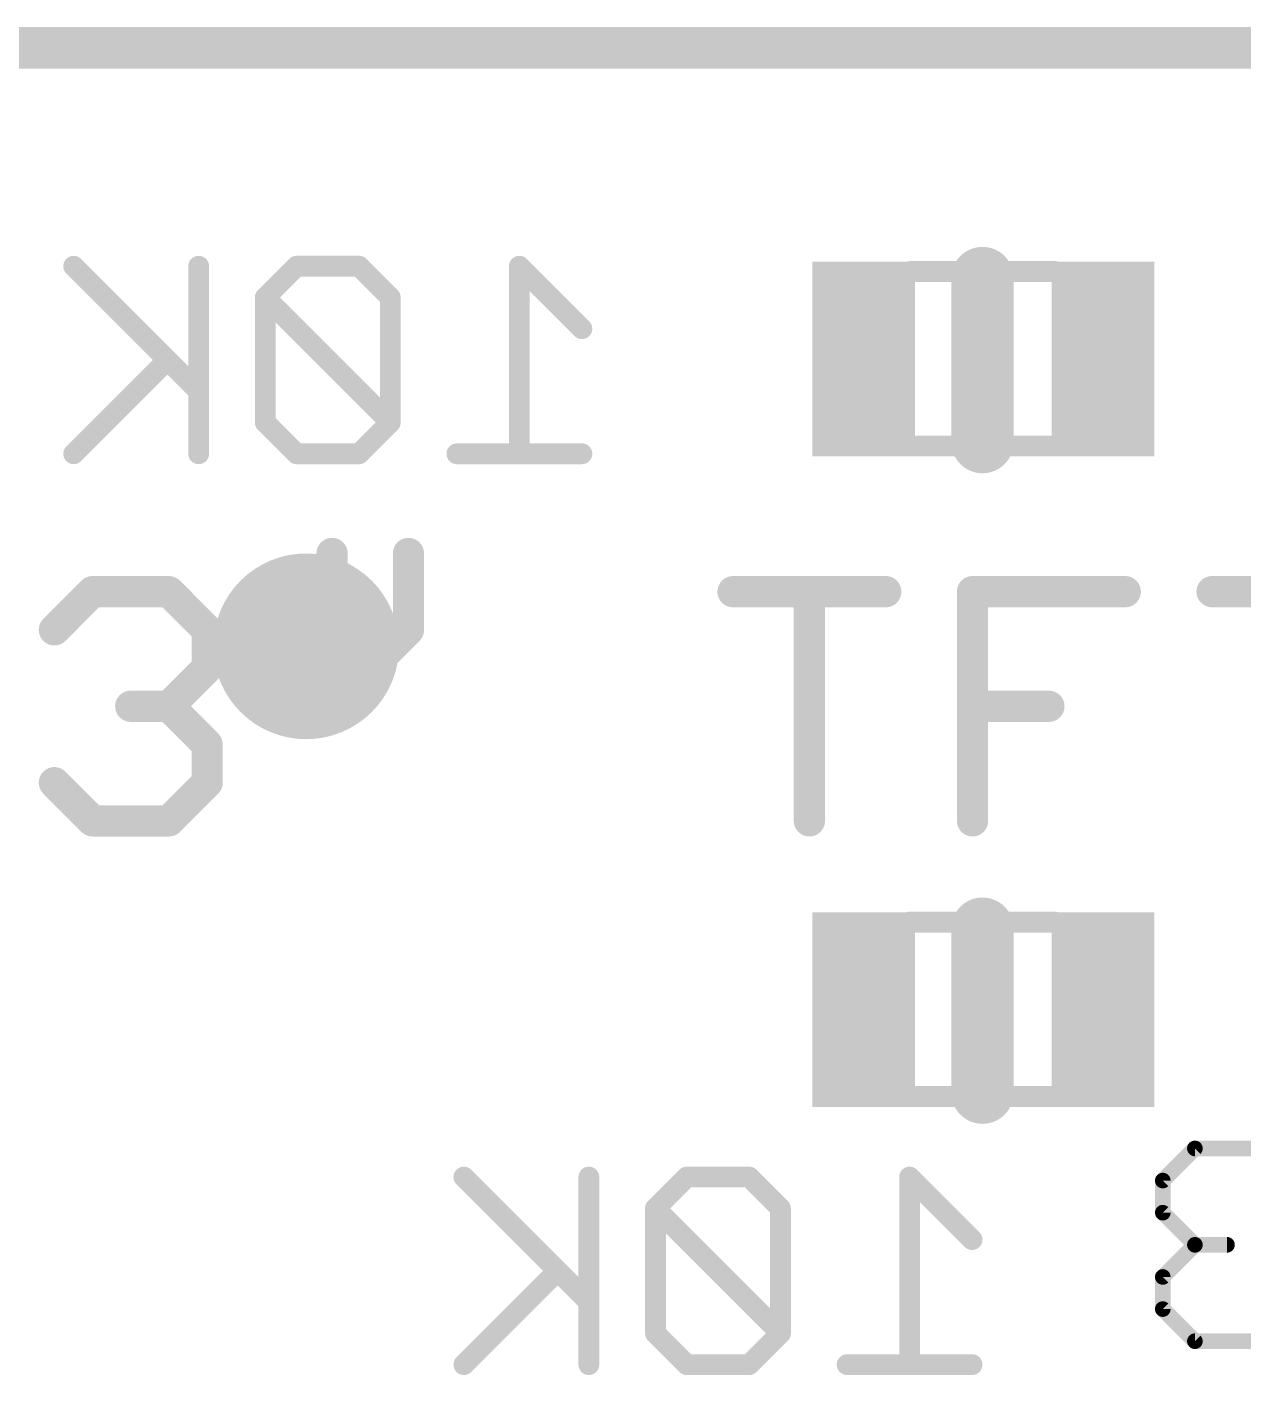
# Model space of a CAD drawing. Extents: x -13.8 to 41.3, y -8.1 to 33.8.
# Drawn here: x 7.91 to 13.85, y 13.83 to 20.41 of the extents above; entities that cross this region are included whole.
import ezdxf

# ---------------------------------------------------------------- set-up
doc = ezdxf.new("R2010")
doc.units = 0
for name, color, linetype in [('18', 110, 'CONTINUOUS'), ('21', 40, 'CONTINUOUS'), ('22', 6, 'CONTINUOUS'), ('28', 253, 'CONTINUOUS'), ('52', 253, 'CONTINUOUS')]:
    doc.layers.add(name, color=color, linetype=linetype)

# ---------------------------------------------------------------- blocks, each defined once
blk = doc.blocks.new('RECT')
blk.add_solid([(-0.5, -0.5), (0.5, -0.5), (-0.5, 0.5), (0.5, 0.5)])
blk = doc.blocks.new('ROUNDV')
at = {"const_width": 0.5}
blk.add_lwpolyline([(0, -0.25, 1), (0, 0.25, 1), (0, -0.25)], format="xyb", dxfattribs=at)

msp = doc.modelspace()

# ---------------------------------------------------------------- linework, layer by layer
at = {"layer": '21', "const_width": 0.1524}
for points in [[(9.4016, 17.8382), (9.4016, 17.4653)], [(9.7745, 17.8382), (9.7745, 17.4653)], [(8.0458, 17.4653), (8.2322, 17.6518)], [(8.2322, 17.6518), (8.6051, 17.6518)], [(8.6051, 17.6518), (8.7915, 17.4653)], [(11.3591, 17.6518), (12.1048, 17.6518)], [(11.7319, 16.5332), (11.7319, 17.6518)], [(12.5285, 16.5332), (12.5285, 17.6518)], [(12.5285, 17.6518), (13.2742, 17.6518)], [(13.6979, 17.6518), (14.4436, 17.6518)], [(8.7915, 17.4653), (8.7915, 17.2789)], [(9.4016, 17.4653), (9.2152, 17.2789)], [(9.7745, 17.4653), (9.588, 17.2789)], [(8.7915, 17.2789), (8.6051, 17.0925)], [(8.6051, 17.0925), (8.4186, 17.0925)], [(8.6051, 17.0925), (8.7915, 16.9061)], [(12.5285, 17.0925), (12.9013, 17.0925)], [(8.7915, 16.9061), (8.7915, 16.7196)], [(8.2322, 16.5332), (8.0458, 16.7196)], [(8.7915, 16.7196), (8.6051, 16.5332)], [(8.6051, 16.5332), (8.2322, 16.5332)]]:
    msp.add_lwpolyline(points, dxfattribs=at)
at = {"layer": '21', "const_width": 0.0762}
for points in [[(9.4397, 17.8382, 1), (9.3635, 17.8382)], [(9.8126, 17.8382, 1), (9.7364, 17.8382)], [(8.2322, 17.6899, 1), (8.2322, 17.6137)], [(8.2592, 17.6248, 1), (8.2053, 17.6787)], [(8.632, 17.6787, 1), (8.5781, 17.6248)], [(8.6051, 17.6137, 1), (8.6051, 17.6899)], [(11.3591, 17.6899, 1), (11.3591, 17.6137)], [(11.77, 17.6518, 1), (11.6938, 17.6518)], [(12.1048, 17.6137, 1), (12.1048, 17.6899)], [(12.5666, 17.6518, 1), (12.4904, 17.6518)], [(12.5285, 17.6899, 1), (12.5285, 17.6137)], [(13.2742, 17.6137, 1), (13.2742, 17.6899)], [(13.6979, 17.6899, 1), (13.6979, 17.6137)], [(8.0189, 17.4923, 1), (8.0727, 17.4384)], [(8.8296, 17.4653, 1), (8.7534, 17.4653)], [(8.7646, 17.4384, 1), (8.8184, 17.4923)], [(9.3635, 17.4653, 1), (9.4397, 17.4653)], [(9.4286, 17.4384, 1), (9.3747, 17.4923)], [(9.7364, 17.4653, 1), (9.8126, 17.4653)], [(9.8014, 17.4384, 1), (9.7475, 17.4923)], [(8.7534, 17.2789, 1), (8.8296, 17.2789)], [(8.8184, 17.252, 1), (8.7646, 17.3058)], [(9.1883, 17.3058, 1), (9.2421, 17.252)], [(9.5611, 17.3058, 1), (9.615, 17.252)], [(8.4186, 17.1306, 1), (8.4186, 17.0544)], [(8.632, 17.1194, 1), (8.5781, 17.0655)], [(8.5781, 17.1194, 1), (8.632, 17.0655)], [(8.6051, 17.0544, 1), (8.6051, 17.1306)], [(12.5285, 17.1306, 1), (12.5285, 17.0544)], [(12.9013, 17.0544, 1), (12.9013, 17.1306)], [(8.8296, 16.9061, 1), (8.7534, 16.9061)], [(8.7646, 16.8791, 1), (8.8184, 16.933)], [(8.0727, 16.7466, 1), (8.0189, 16.6927)], [(8.8184, 16.6927, 1), (8.7646, 16.7466)], [(8.7534, 16.7196, 1), (8.8296, 16.7196)], [(8.2322, 16.5713, 1), (8.2322, 16.4951)], [(8.2053, 16.5063, 1), (8.2592, 16.5601)], [(8.5781, 16.5601, 1), (8.632, 16.5063)], [(8.6051, 16.4951, 1), (8.6051, 16.5713)], [(11.6938, 16.5332, 1), (11.77, 16.5332)], [(12.4904, 16.5332, 1), (12.5666, 16.5332)]]:
    msp.add_lwpolyline(points, format="xyb", dxfattribs=at)
at = {"layer": '22'}
for points, const_width in [([(0.512, 20.306), (30.992, 20.306)], 0.2032), ([(12.577, 19.182), (12.577, 18.382)], 0.3048), ([(12.577, 16.007), (12.577, 15.207)], 0.3048)]:
    msp.add_lwpolyline(points, dxfattribs=dict(at, const_width=const_width))
at = {"layer": '22', "const_width": 0.1524}
for points in [[(12.6532, 19.182, 1), (12.5008, 19.182)], [(12.5008, 18.382, 1), (12.6532, 18.382)], [(12.6532, 16.007, 1), (12.5008, 16.007)], [(12.5008, 15.207, 1), (12.6532, 15.207)]]:
    msp.add_lwpolyline(points, format="xyb", dxfattribs=at)
at = {"layer": '28'}
for points, const_width in [([(8.7502, 18.6299), (8.14, 19.24)], 0.1016), ([(8.7502, 19.24), (8.7502, 18.3248)], 0.1016), ([(9.2281, 19.24), (9.0756, 19.0875)], 0.1016), ([(9.5332, 19.24), (9.2281, 19.24)], 0.1016), ([(9.6857, 19.0875), (9.5332, 19.24)], 0.1016), ([(10.6212, 18.9349), (10.3161, 19.24)], 0.1016), ([(10.3161, 19.24), (10.3161, 18.3248)], 0.1016), ([(9.0756, 19.0875), (9.0756, 18.4773)], 0.1016), ([(9.6857, 18.4773), (9.0756, 19.0875)], 0.1016), ([(9.6857, 18.4773), (9.6857, 19.0875)], 0.1016), ([(8.5976, 18.7824), (8.14, 18.3248)], 0.1016), ([(9.0756, 18.4773), (9.2281, 18.3248)], 0.1016), ([(9.5332, 18.3248), (9.6857, 18.4773)], 0.1016), ([(9.2281, 18.3248), (9.5332, 18.3248)], 0.1016), ([(10.6212, 18.3248), (10.0111, 18.3248)], 0.1016), ([(13.614, 14.9347), (13.4572, 14.7779)], 0.0762), ([(13.9275, 14.9347), (13.614, 14.9347)], 0.0762), ([(10.6552, 14.1849), (10.045, 14.795)], 0.1016), ([(10.6552, 14.795), (10.6552, 13.8798)], 0.1016), ([(11.1331, 14.795), (10.9806, 14.6425)], 0.1016), ([(11.4382, 14.795), (11.1331, 14.795)], 0.1016), ([(11.5907, 14.6425), (11.4382, 14.795)], 0.1016), ([(12.5262, 14.4899), (12.2211, 14.795)], 0.1016), ([(12.2211, 14.795), (12.2211, 13.8798)], 0.1016), ([(13.4572, 14.7779), (13.4572, 14.6212)], 0.0762), ([(10.9806, 14.6425), (10.9806, 14.0323)], 0.1016), ([(11.5907, 14.0323), (10.9806, 14.6425)], 0.1016), ([(11.5907, 14.0323), (11.5907, 14.6425)], 0.1016), ([(13.4572, 14.6212), (13.614, 14.4644)], 0.0762), ([(13.614, 14.4644), (13.4572, 14.3076)], 0.0762), ([(13.614, 14.4644), (13.7708, 14.4644)], 0.0762), ([(10.5026, 14.3374), (10.045, 13.8798)], 0.1016), ([(13.4572, 14.3076), (13.4572, 14.1509)], 0.0762), ([(13.4572, 14.1509), (13.614, 13.9941)], 0.0762), ([(10.9806, 14.0323), (11.1331, 13.8798)], 0.1016), ([(11.4382, 13.8798), (11.5907, 14.0323)], 0.1016), ([(13.614, 13.9941), (13.9275, 13.9941)], 0.0762), ([(11.1331, 13.8798), (11.4382, 13.8798)], 0.1016), ([(12.5262, 13.8798), (11.9161, 13.8798)], 0.1016)]:
    msp.add_lwpolyline(points, dxfattribs=dict(at, const_width=const_width))
for points, const_width in [([(8.158, 19.2579, 1), (8.1221, 19.222)], 0.0508), ([(8.7756, 19.24, 1), (8.7248, 19.24)], 0.0508), ([(9.2281, 19.2654, 1), (9.2281, 19.2146)], 0.0508), ([(9.2461, 19.222, 1), (9.2101, 19.2579)], 0.0508), ([(9.5511, 19.2579, 1), (9.5152, 19.222)], 0.0508), ([(9.5332, 19.2146, 1), (9.5332, 19.2654)], 0.0508), ([(10.3415, 19.24, 1), (10.2907, 19.24)], 0.0508), ([(10.3341, 19.2579, 1), (10.2982, 19.222)], 0.0508), ([(9.101, 19.0875, 1), (9.0502, 19.0875)], 0.0508), ([(9.0935, 19.1054, 1), (9.0576, 19.0695)], 0.0508), ([(9.0576, 19.1054, 1), (9.0935, 19.0695)], 0.0508), ([(9.7111, 19.0875, 1), (9.6603, 19.0875)], 0.0508), ([(9.6677, 19.0695, 1), (9.7036, 19.1054)], 0.0508), ([(10.6032, 18.917, 1), (10.6392, 18.9529)], 0.0508), ([(8.6156, 18.7644, 1), (8.5797, 18.8004)], 0.0508), ([(8.7322, 18.6119, 1), (8.7681, 18.6478)], 0.0508), ([(9.0935, 18.4953, 1), (9.0576, 18.4594)], 0.0508), ([(9.0502, 18.4773, 1), (9.101, 18.4773)], 0.0508), ([(9.6603, 18.4773, 1), (9.7111, 18.4773)], 0.0508), ([(9.7036, 18.4594, 1), (9.6677, 18.4953)], 0.0508), ([(9.6677, 18.4594, 1), (9.7036, 18.4953)], 0.0508), ([(8.1221, 18.3428, 1), (8.158, 18.3068)], 0.0508), ([(9.2281, 18.3502, 1), (9.2281, 18.2994)], 0.0508), ([(9.2101, 18.3068, 1), (9.2461, 18.3428)], 0.0508), ([(9.5152, 18.3428, 1), (9.5511, 18.3068)], 0.0508), ([(9.5332, 18.2994, 1), (9.5332, 18.3502)], 0.0508), ([(10.0111, 18.3502, 1), (10.0111, 18.2994)], 0.0508), ([(10.6212, 18.2994, 1), (10.6212, 18.3502)], 0.0508), ([(8.7248, 18.3248, 1), (8.7756, 18.3248)], 0.0508), ([(10.2907, 18.3248, 1), (10.3415, 18.3248)], 0.0508), ([(13.614, 14.9538, 1), (13.614, 14.9157)], 0.0381), ([(13.6275, 14.9212, 1), (13.6005, 14.9482)], 0.0381), ([(10.063, 14.8129, 1), (10.0271, 14.777)], 0.0508), ([(10.6806, 14.795, 1), (10.6298, 14.795)], 0.0508), ([(11.1331, 14.8204, 1), (11.1331, 14.7696)], 0.0508), ([(11.1511, 14.777, 1), (11.1151, 14.8129)], 0.0508), ([(11.4561, 14.8129, 1), (11.4202, 14.777)], 0.0508), ([(11.4382, 14.7696, 1), (11.4382, 14.8204)], 0.0508), ([(12.2465, 14.795, 1), (12.1957, 14.795)], 0.0508), ([(12.2391, 14.8129, 1), (12.2032, 14.777)], 0.0508), ([(13.4763, 14.7779, 1), (13.4382, 14.7779)], 0.0381), ([(13.4438, 14.7914, 1), (13.4707, 14.7645)], 0.0381), ([(11.006, 14.6425, 1), (10.9552, 14.6425)], 0.0508), ([(10.9985, 14.6604, 1), (10.9626, 14.6245)], 0.0508), ([(10.9626, 14.6604, 1), (10.9985, 14.6245)], 0.0508), ([(11.6161, 14.6425, 1), (11.5653, 14.6425)], 0.0508), ([(11.5727, 14.6245, 1), (11.6086, 14.6604)], 0.0508), ([(13.4707, 14.6346, 1), (13.4438, 14.6077)], 0.0381), ([(13.4382, 14.6212, 1), (13.4763, 14.6212)], 0.0381), ([(12.5082, 14.472, 1), (12.5442, 14.5079)], 0.0508), ([(13.614, 14.4835, 1), (13.614, 14.4454)], 0.0381), ([(13.6275, 14.4509, 1), (13.6005, 14.4779)], 0.0381), ([(13.6005, 14.4509, 1), (13.6275, 14.4779)], 0.0381), ([(13.7708, 14.4454, 1), (13.7708, 14.4835)], 0.0381), ([(10.5206, 14.3194, 1), (10.4847, 14.3554)], 0.0508), ([(13.4763, 14.3076, 1), (13.4382, 14.3076)], 0.0381), ([(13.4438, 14.3211, 1), (13.4707, 14.2942)], 0.0381), ([(10.6372, 14.1669, 1), (10.6731, 14.2028)], 0.0508), ([(13.4707, 14.1643, 1), (13.4438, 14.1374)], 0.0381), ([(13.4382, 14.1509, 1), (13.4763, 14.1509)], 0.0381), ([(10.9985, 14.0503, 1), (10.9626, 14.0144)], 0.0508), ([(11.6086, 14.0144, 1), (11.5727, 14.0503)], 0.0508), ([(10.9552, 14.0323, 1), (11.006, 14.0323)], 0.0508), ([(11.5653, 14.0323, 1), (11.6161, 14.0323)], 0.0508), ([(11.5727, 14.0144, 1), (11.6086, 14.0503)], 0.0508), ([(13.614, 14.0132, 1), (13.614, 13.9751)], 0.0381), ([(13.6005, 13.9806, 1), (13.6275, 14.0076)], 0.0381), ([(10.0271, 13.8978, 1), (10.063, 13.8618)], 0.0508), ([(10.6298, 13.8798, 1), (10.6806, 13.8798)], 0.0508), ([(11.1331, 13.9052, 1), (11.1331, 13.8544)], 0.0508), ([(11.1151, 13.8618, 1), (11.1511, 13.8978)], 0.0508), ([(11.4202, 13.8978, 1), (11.4561, 13.8618)], 0.0508), ([(11.4382, 13.8544, 1), (11.4382, 13.9052)], 0.0508), ([(11.9161, 13.9052, 1), (11.9161, 13.8544)], 0.0508), ([(12.1957, 13.8798, 1), (12.2465, 13.8798)], 0.0508), ([(12.5262, 13.8544, 1), (12.5262, 13.9052)], 0.0508)]:
    msp.add_lwpolyline(points, format="xyb", dxfattribs=dict(at, const_width=const_width))
at = {"layer": '52', "const_width": 0.1016}
for points in [[(12.933, 19.214), (12.221, 19.214)], [(12.933, 18.363), (12.221, 18.363)], [(12.933, 16.039), (12.221, 16.039)], [(12.933, 15.188), (12.221, 15.188)]]:
    msp.add_lwpolyline(points, dxfattribs=at)
at = {"layer": '52', "const_width": 0.0508}
for points in [[(12.221, 19.2394, 1), (12.221, 19.1886)], [(12.933, 19.1886, 1), (12.933, 19.2394)], [(12.221, 18.3884, 1), (12.221, 18.3376)], [(12.933, 18.3376, 1), (12.933, 18.3884)], [(12.221, 16.0644, 1), (12.221, 16.0136)], [(12.933, 16.0136, 1), (12.933, 16.0644)], [(12.221, 15.2134, 1), (12.221, 15.1626)], [(12.933, 15.1626, 1), (12.933, 15.2134)]]:
    msp.add_lwpolyline(points, format="xyb", dxfattribs=at)

# ---------------------------------------------------------------- block references
at = {"layer": '18', "xscale": 0.9064, "yscale": 0.9064}
msp.add_blockref('ROUNDV', (9.275, 17.385), dxfattribs=at)
msp.add_blockref('ROUNDV', (9.275, 17.385), dxfattribs=at)
at = {"layer": '52', "xscale": 0.5001, "yscale": 0.95, "rotation": 180}
for p in [(11.9968, 18.7871), (13.1652, 18.7871), (11.9968, 15.6121), (13.1652, 15.6121)]:
    msp.add_blockref('RECT', p, dxfattribs=at)

doc.saveas('drawing.dxf')
